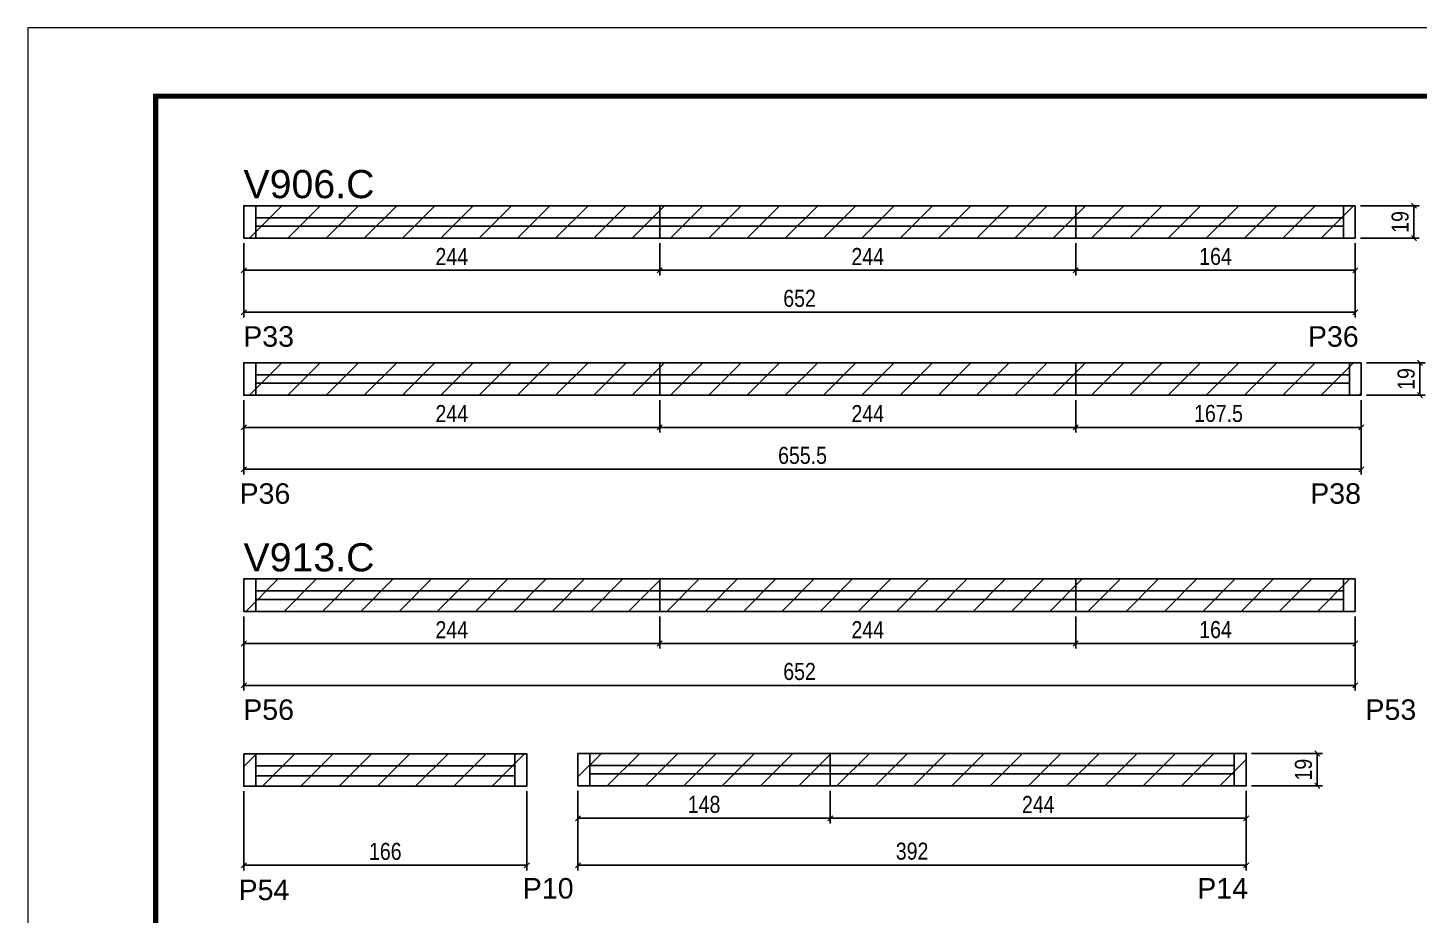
# Model space of a CAD drawing. Extents: x 1959 to 8212, y 239 to 4735.
# Drawn here: x 5142 to 5958, y 3066 to 3587 of the extents above; entities that cross this region are included whole.
import ezdxf

# ---------------------------------------------------------------- set-up
doc = ezdxf.new("R2010")
doc.units = 0
doc.linetypes.add('DASHED', pattern=[0.75, 0.5, -0.25])
for name, color, linetype in [('5', 5, 'Continuous'), ('COTA', 241, 'Continuous'), ('NOMENCLATURA', 7, 'Continuous'), ('Painéis', 200, 'Continuous'), ('SARR_2.2x7', 40, 'Continuous')]:
    doc.layers.add(name, color=color, linetype=linetype)
for name, color, linetype, lineweight in [('Folhas', 255, 'Continuous', 9), ('REAPROVEITAMENTO', 251, 'Continuous', 9), ('SARRAFO DE PRESSAO', 251, 'DASHED', 9)]:
    doc.layers.add(name, color=color, linetype=linetype, lineweight=lineweight)
doc.styles.add('COTA TECNICA', font='techl___.ttf', dxfattribs={"height": 10})
doc.styles.add('COTA TECNICA-50', font='techl___.ttf', dxfattribs={"height": 10})
doc.styles.get("Standard").update_dxf_attribs({"font": 'arial.ttf'})
doc.dimstyles.new('COTA PAINEL-50', dxfattribs={"dimtxt": 10, "dimasz": 3, "dimexe": 3, "dimexo": 3, "dimgap": 3, "dimtad": 1, "dimdec": 1, "dimzin": 12, "dimdsep": 46, "dimtxsty": 'COTA TECNICA-50', "dimblk1": 'OBLIQUE', "dimblk2": 'OBLIQUE', "dimsah": 1, "dimcen": 0.9, "dimclrd": 4, "dimclre": 4, "dimclrt": 240, "dimadec": 1, "dimazin": 3, "dimtfac": 1, "dimtdec": 1, "dimtmove": 0, "dimatfit": 3, "dimfxl": 1, "dimtolj": 1, "dimtzin": 12, "dimarcsym": 0})
doc.dimstyles.new('PAINEL', dxfattribs={"dimtxt": 10, "dimasz": 3, "dimexe": 3, "dimexo": 3, "dimgap": 3, "dimtad": 1, "dimdec": 1, "dimzin": 12, "dimdsep": 46, "dimtxsty": 'COTA TECNICA', "dimblk1": 'OBLIQUE', "dimblk2": 'OBLIQUE', "dimsah": 1, "dimcen": 0.9, "dimclrd": 4, "dimclre": 4, "dimclrt": 240, "dimadec": 1, "dimazin": 3, "dimtfac": 1, "dimtdec": 1, "dimtmove": 0, "dimatfit": 3, "dimfxl": 1, "dimtolj": 1, "dimtzin": 12, "dimarcsym": 0})
pattern_1 = [(45, (42.242, -30.155), (-11.22532, 11.22532), [])]

# ---------------------------------------------------------------- blocks, each defined once
blk = doc.blocks.new('9999999999')
at = {"layer": 'Folhas'}
blk.add_lwpolyline([(98138.98, 34190.21), (99623.98, 34190.21), (99623.98, 35240.21), (98138.98, 35240.21)], close=True, dxfattribs=at)
at = {"layer": 'Folhas', "color": 30, "const_width": 3}
blk.add_lwpolyline([(98213.98, 34230.21), (99583.98, 34230.21), (99583.98, 35200.21), (98213.98, 35200.21)], close=True, dxfattribs=at)
blk = doc.blocks.new('_Oblique')
at = {"color": 0, "linetype": 'ByBlock', "lineweight": -2}
blk.add_line((-0.5, -0.5), (0.5, 0.5), dxfattribs=at)
blk = doc.blocks.new('*D373')
at = {"layer": 'COTA', "color": 4, "linetype": 'ByBlock', "lineweight": -2, "transparency": 16777216}
for p, q in [((5268.95, 3460.36), (5268.95, 3441.51)), ((5512.95, 3460.36), (5512.95, 3441.51)), ((5268.95, 3444.51), (5512.95, 3444.51))]:
    blk.add_line(p, q, dxfattribs=at)
at = {"layer": 'Defpoints', "color": 0, "linetype": 'ByBlock', "transparency": 16777216}
for p in [(5268.95, 3463.36), (5512.95, 3463.36), (5512.95, 3444.51)]:
    blk.add_point(p, dxfattribs=at)
at = {"layer": 'COTA', "color": 4, "linetype": 'ByBlock', "lineweight": -2, "transparency": 16777216, "xscale": 3, "yscale": 3, "zscale": 3, "rotation": 180}
blk.add_blockref('_Oblique', (5268.95, 3444.51), dxfattribs=at)
at = {"layer": 'COTA', "color": 4, "linetype": 'ByBlock', "lineweight": -2, "transparency": 16777216, "xscale": 3, "yscale": 3, "zscale": 3}
blk.add_blockref('_Oblique', (5512.95, 3444.51), dxfattribs=at)
at = {"layer": 'COTA', "color": 240, "linetype": 'ByBlock', "transparency": 16777216, "insert": (5390.95, 3452.58), "char_height": 10, "attachment_point": 5, "style": 'COTA TECNICA-50'}
blk.add_mtext('\\A1;244', dxfattribs=at)
blk = doc.blocks.new('*D374')
at = {"layer": 'COTA', "color": 4, "linetype": 'ByBlock', "lineweight": -2, "transparency": 16777216}
for p, q in [((5512.95, 3460.36), (5512.95, 3441.51)), ((5756.95, 3460.36), (5756.95, 3441.51)), ((5512.95, 3444.51), (5756.95, 3444.51))]:
    blk.add_line(p, q, dxfattribs=at)
at = {"layer": 'Defpoints', "color": 0, "linetype": 'ByBlock', "transparency": 16777216}
for p in [(5512.95, 3463.36), (5756.95, 3463.36), (5756.95, 3444.51)]:
    blk.add_point(p, dxfattribs=at)
at = {"layer": 'COTA', "color": 4, "linetype": 'ByBlock', "lineweight": -2, "transparency": 16777216, "xscale": 3, "yscale": 3, "zscale": 3, "rotation": 180}
blk.add_blockref('_Oblique', (5512.95, 3444.51), dxfattribs=at)
at = {"layer": 'COTA', "color": 4, "linetype": 'ByBlock', "lineweight": -2, "transparency": 16777216, "xscale": 3, "yscale": 3, "zscale": 3}
blk.add_blockref('_Oblique', (5756.95, 3444.51), dxfattribs=at)
at = {"layer": 'COTA', "color": 240, "linetype": 'ByBlock', "transparency": 16777216, "insert": (5634.95, 3452.58), "char_height": 10, "attachment_point": 5, "style": 'COTA TECNICA-50'}
blk.add_mtext('\\A1;244', dxfattribs=at)
blk = doc.blocks.new('*D375')
at = {"layer": 'COTA', "color": 4, "lineweight": -2, "transparency": 16777216}
for p, q in [((5268.95, 3460.36), (5268.95, 3416.93)), ((5920.95, 3460.36), (5920.95, 3416.93)), ((5268.95, 3419.93), (5920.95, 3419.93))]:
    blk.add_line(p, q, dxfattribs=at)
at = {"layer": 'Defpoints', "color": 0, "transparency": 16777216}
for p in [(5268.95, 3463.36), (5920.95, 3463.36), (5920.95, 3419.93)]:
    blk.add_point(p, dxfattribs=at)
at = {"layer": 'COTA', "color": 4, "lineweight": -2, "transparency": 16777216, "xscale": 3, "yscale": 3, "zscale": 3, "rotation": 180}
blk.add_blockref('_Oblique', (5268.95, 3419.93), dxfattribs=at)
at = {"layer": 'COTA', "color": 4, "lineweight": -2, "transparency": 16777216, "xscale": 3, "yscale": 3, "zscale": 3}
blk.add_blockref('_Oblique', (5920.95, 3419.93), dxfattribs=at)
at = {"layer": 'COTA', "color": 240, "transparency": 16777216, "insert": (5594.95, 3428.04), "char_height": 10, "attachment_point": 5, "style": 'COTA TECNICA'}
blk.add_mtext('\\A1;652', dxfattribs=at)
blk = doc.blocks.new('*D376')
at = {"layer": 'COTA', "color": 4, "lineweight": -2, "transparency": 16777216}
for p, q in [((5756.95, 3460.36), (5756.95, 3441.51)), ((5920.95, 3460.36), (5920.95, 3441.51)), ((5756.95, 3444.51), (5920.95, 3444.51))]:
    blk.add_line(p, q, dxfattribs=at)
at = {"layer": 'Defpoints', "color": 0, "transparency": 16777216}
for p in [(5756.95, 3463.36), (5920.95, 3463.36), (5920.95, 3444.51)]:
    blk.add_point(p, dxfattribs=at)
at = {"layer": 'COTA', "color": 4, "lineweight": -2, "transparency": 16777216, "xscale": 3, "yscale": 3, "zscale": 3, "rotation": 180}
blk.add_blockref('_Oblique', (5756.95, 3444.51), dxfattribs=at)
at = {"layer": 'COTA', "color": 4, "lineweight": -2, "transparency": 16777216, "xscale": 3, "yscale": 3, "zscale": 3}
blk.add_blockref('_Oblique', (5920.95, 3444.51), dxfattribs=at)
at = {"layer": 'COTA', "color": 240, "transparency": 16777216, "insert": (5838.95, 3452.61), "char_height": 10, "attachment_point": 5, "style": 'COTA TECNICA'}
blk.add_mtext('\\A1;164', dxfattribs=at)
blk = doc.blocks.new('*D377')
at = {"layer": 'COTA', "color": 4, "lineweight": -2, "transparency": 16777216}
for p, q in [((5923.95, 3482.36), (5958.35, 3482.36)), ((5955.35, 3463.36), (5955.35, 3482.36)), ((5923.95, 3463.36), (5958.35, 3463.36))]:
    blk.add_line(p, q, dxfattribs=at)
at = {"layer": 'Defpoints', "color": 0, "transparency": 16777216}
for p in [(5920.95, 3482.36), (5955.35, 3482.36), (5920.95, 3463.36)]:
    blk.add_point(p, dxfattribs=at)
at = {"layer": 'COTA', "color": 4, "lineweight": -2, "transparency": 16777216, "xscale": 3, "yscale": 3, "zscale": 3}
for p, rotation in [((5955.35, 3482.36), 90), ((5955.35, 3463.36), 270)]:
    blk.add_blockref('_Oblique', p, dxfattribs=dict(at, rotation=rotation))
at = {"layer": 'COTA', "color": 240, "transparency": 16777216, "insert": (5947.26, 3472.86), "char_height": 10, "attachment_point": 5, "rotation": 90, "style": 'COTA TECNICA'}
blk.add_mtext('\\A1;19', dxfattribs=at)
blk = doc.blocks.new('*D378')
at = {"layer": 'COTA', "color": 4, "linetype": 'ByBlock', "lineweight": -2, "transparency": 16777216}
for p, q in [((5268.95, 3368.29), (5268.95, 3349.44)), ((5512.95, 3368.29), (5512.95, 3349.44)), ((5268.95, 3352.44), (5512.95, 3352.44))]:
    blk.add_line(p, q, dxfattribs=at)
at = {"layer": 'Defpoints', "color": 0, "linetype": 'ByBlock', "transparency": 16777216}
for p in [(5268.95, 3371.29), (5512.95, 3371.29), (5512.95, 3352.44)]:
    blk.add_point(p, dxfattribs=at)
at = {"layer": 'COTA', "color": 4, "linetype": 'ByBlock', "lineweight": -2, "transparency": 16777216, "xscale": 3, "yscale": 3, "zscale": 3, "rotation": 180}
blk.add_blockref('_Oblique', (5268.95, 3352.44), dxfattribs=at)
at = {"layer": 'COTA', "color": 4, "linetype": 'ByBlock', "lineweight": -2, "transparency": 16777216, "xscale": 3, "yscale": 3, "zscale": 3}
blk.add_blockref('_Oblique', (5512.95, 3352.44), dxfattribs=at)
at = {"layer": 'COTA', "color": 240, "linetype": 'ByBlock', "transparency": 16777216, "insert": (5390.95, 3360.52), "char_height": 10, "attachment_point": 5, "style": 'COTA TECNICA-50'}
blk.add_mtext('\\A1;244', dxfattribs=at)
blk = doc.blocks.new('*D379')
at = {"layer": 'COTA', "color": 4, "linetype": 'ByBlock', "lineweight": -2, "transparency": 16777216}
for p, q in [((5512.95, 3368.29), (5512.95, 3349.44)), ((5756.95, 3368.29), (5756.95, 3349.44)), ((5512.95, 3352.44), (5756.95, 3352.44))]:
    blk.add_line(p, q, dxfattribs=at)
at = {"layer": 'Defpoints', "color": 0, "linetype": 'ByBlock', "transparency": 16777216}
for p in [(5512.95, 3371.29), (5756.95, 3371.29), (5756.95, 3352.44)]:
    blk.add_point(p, dxfattribs=at)
at = {"layer": 'COTA', "color": 4, "linetype": 'ByBlock', "lineweight": -2, "transparency": 16777216, "xscale": 3, "yscale": 3, "zscale": 3, "rotation": 180}
blk.add_blockref('_Oblique', (5512.95, 3352.44), dxfattribs=at)
at = {"layer": 'COTA', "color": 4, "linetype": 'ByBlock', "lineweight": -2, "transparency": 16777216, "xscale": 3, "yscale": 3, "zscale": 3}
blk.add_blockref('_Oblique', (5756.95, 3352.44), dxfattribs=at)
at = {"layer": 'COTA', "color": 240, "linetype": 'ByBlock', "transparency": 16777216, "insert": (5634.95, 3360.52), "char_height": 10, "attachment_point": 5, "style": 'COTA TECNICA-50'}
blk.add_mtext('\\A1;244', dxfattribs=at)
blk = doc.blocks.new('*D380')
at = {"layer": 'COTA', "color": 4, "lineweight": -2, "transparency": 16777216}
for p, q in [((5268.95, 3368.29), (5268.95, 3324.86)), ((5924.45, 3368.29), (5924.45, 3324.86)), ((5268.95, 3327.86), (5924.45, 3327.86))]:
    blk.add_line(p, q, dxfattribs=at)
at = {"layer": 'Defpoints', "color": 0, "transparency": 16777216}
for p in [(5268.95, 3371.29), (5924.45, 3371.29), (5924.45, 3327.86)]:
    blk.add_point(p, dxfattribs=at)
at = {"layer": 'COTA', "color": 4, "lineweight": -2, "transparency": 16777216, "xscale": 3, "yscale": 3, "zscale": 3, "rotation": 180}
blk.add_blockref('_Oblique', (5268.95, 3327.86), dxfattribs=at)
at = {"layer": 'COTA', "color": 4, "lineweight": -2, "transparency": 16777216, "xscale": 3, "yscale": 3, "zscale": 3}
blk.add_blockref('_Oblique', (5924.45, 3327.86), dxfattribs=at)
at = {"layer": 'COTA', "color": 240, "transparency": 16777216, "insert": (5596.7, 3335.97), "char_height": 10, "attachment_point": 5, "style": 'COTA TECNICA'}
blk.add_mtext('\\A1;655.5', dxfattribs=at)
blk = doc.blocks.new('*D381')
at = {"layer": 'COTA', "color": 4, "lineweight": -2, "transparency": 16777216}
for p, q in [((5756.95, 3368.29), (5756.95, 3349.44)), ((5924.45, 3368.29), (5924.45, 3349.44)), ((5756.95, 3352.44), (5924.45, 3352.44))]:
    blk.add_line(p, q, dxfattribs=at)
at = {"layer": 'Defpoints', "color": 0, "transparency": 16777216}
for p in [(5756.95, 3371.29), (5924.45, 3371.29), (5924.45, 3352.44)]:
    blk.add_point(p, dxfattribs=at)
at = {"layer": 'COTA', "color": 4, "lineweight": -2, "transparency": 16777216, "xscale": 3, "yscale": 3, "zscale": 3, "rotation": 180}
blk.add_blockref('_Oblique', (5756.95, 3352.44), dxfattribs=at)
at = {"layer": 'COTA', "color": 4, "lineweight": -2, "transparency": 16777216, "xscale": 3, "yscale": 3, "zscale": 3}
blk.add_blockref('_Oblique', (5924.45, 3352.44), dxfattribs=at)
at = {"layer": 'COTA', "color": 240, "transparency": 16777216, "insert": (5840.7, 3360.55), "char_height": 10, "attachment_point": 5, "style": 'COTA TECNICA'}
blk.add_mtext('\\A1;167.5', dxfattribs=at)
blk = doc.blocks.new('*D382')
at = {"layer": 'COTA', "color": 4, "lineweight": -2, "transparency": 16777216}
for p, q in [((5927.45, 3390.29), (5961.85, 3390.29)), ((5958.85, 3371.29), (5958.85, 3390.29)), ((5927.45, 3371.29), (5961.85, 3371.29))]:
    blk.add_line(p, q, dxfattribs=at)
at = {"layer": 'Defpoints', "color": 0, "transparency": 16777216}
for p in [(5924.45, 3390.29), (5958.85, 3390.29), (5924.45, 3371.29)]:
    blk.add_point(p, dxfattribs=at)
at = {"layer": 'COTA', "color": 4, "lineweight": -2, "transparency": 16777216, "xscale": 3, "yscale": 3, "zscale": 3}
for p, rotation in [((5958.85, 3390.29), 90), ((5958.85, 3371.29), 270)]:
    blk.add_blockref('_Oblique', p, dxfattribs=dict(at, rotation=rotation))
at = {"layer": 'COTA', "color": 240, "transparency": 16777216, "insert": (5950.76, 3380.79), "char_height": 10, "attachment_point": 5, "rotation": 90, "style": 'COTA TECNICA'}
blk.add_mtext('\\A1;19', dxfattribs=at)
blk = doc.blocks.new('*D397')
at = {"layer": 'COTA', "color": 4, "linetype": 'ByBlock', "lineweight": -2, "transparency": 16777216}
for p, q in [((5268.95, 3241.59), (5268.95, 3222.75)), ((5512.95, 3241.59), (5512.95, 3222.75)), ((5268.95, 3225.75), (5512.95, 3225.75))]:
    blk.add_line(p, q, dxfattribs=at)
at = {"layer": 'Defpoints', "color": 0, "linetype": 'ByBlock', "transparency": 16777216}
for p in [(5268.95, 3244.59), (5512.95, 3244.59), (5512.95, 3225.75)]:
    blk.add_point(p, dxfattribs=at)
at = {"layer": 'COTA', "color": 4, "linetype": 'ByBlock', "lineweight": -2, "transparency": 16777216, "xscale": 3, "yscale": 3, "zscale": 3, "rotation": 180}
blk.add_blockref('_Oblique', (5268.95, 3225.75), dxfattribs=at)
at = {"layer": 'COTA', "color": 4, "linetype": 'ByBlock', "lineweight": -2, "transparency": 16777216, "xscale": 3, "yscale": 3, "zscale": 3}
blk.add_blockref('_Oblique', (5512.95, 3225.75), dxfattribs=at)
at = {"layer": 'COTA', "color": 240, "linetype": 'ByBlock', "transparency": 16777216, "insert": (5390.95, 3233.82), "char_height": 10, "attachment_point": 5, "style": 'COTA TECNICA-50'}
blk.add_mtext('\\A1;244', dxfattribs=at)
blk = doc.blocks.new('*D398')
at = {"layer": 'COTA', "color": 4, "linetype": 'ByBlock', "lineweight": -2, "transparency": 16777216}
for p, q in [((5512.95, 3241.59), (5512.95, 3222.75)), ((5756.95, 3241.59), (5756.95, 3222.75)), ((5512.95, 3225.75), (5756.95, 3225.75))]:
    blk.add_line(p, q, dxfattribs=at)
at = {"layer": 'Defpoints', "color": 0, "linetype": 'ByBlock', "transparency": 16777216}
for p in [(5512.95, 3244.59), (5756.95, 3244.59), (5756.95, 3225.75)]:
    blk.add_point(p, dxfattribs=at)
at = {"layer": 'COTA', "color": 4, "linetype": 'ByBlock', "lineweight": -2, "transparency": 16777216, "xscale": 3, "yscale": 3, "zscale": 3, "rotation": 180}
blk.add_blockref('_Oblique', (5512.95, 3225.75), dxfattribs=at)
at = {"layer": 'COTA', "color": 4, "linetype": 'ByBlock', "lineweight": -2, "transparency": 16777216, "xscale": 3, "yscale": 3, "zscale": 3}
blk.add_blockref('_Oblique', (5756.95, 3225.75), dxfattribs=at)
at = {"layer": 'COTA', "color": 240, "linetype": 'ByBlock', "transparency": 16777216, "insert": (5634.95, 3233.82), "char_height": 10, "attachment_point": 5, "style": 'COTA TECNICA-50'}
blk.add_mtext('\\A1;244', dxfattribs=at)
blk = doc.blocks.new('*D399')
at = {"layer": 'COTA', "color": 4, "lineweight": -2, "transparency": 16777216}
for p, q in [((5268.95, 3241.59), (5268.95, 3198.17)), ((5920.95, 3241.59), (5920.95, 3198.17)), ((5268.95, 3201.17), (5920.95, 3201.17))]:
    blk.add_line(p, q, dxfattribs=at)
at = {"layer": 'Defpoints', "color": 0, "transparency": 16777216}
for p in [(5268.95, 3244.59), (5920.95, 3244.59), (5920.95, 3201.17)]:
    blk.add_point(p, dxfattribs=at)
at = {"layer": 'COTA', "color": 4, "lineweight": -2, "transparency": 16777216, "xscale": 3, "yscale": 3, "zscale": 3, "rotation": 180}
blk.add_blockref('_Oblique', (5268.95, 3201.17), dxfattribs=at)
at = {"layer": 'COTA', "color": 4, "lineweight": -2, "transparency": 16777216, "xscale": 3, "yscale": 3, "zscale": 3}
blk.add_blockref('_Oblique', (5920.95, 3201.17), dxfattribs=at)
at = {"layer": 'COTA', "color": 240, "transparency": 16777216, "insert": (5594.95, 3209.28), "char_height": 10, "attachment_point": 5, "style": 'COTA TECNICA'}
blk.add_mtext('\\A1;652', dxfattribs=at)
blk = doc.blocks.new('*D412')
at = {"layer": 'COTA', "color": 4, "lineweight": -2, "transparency": 16777216}
for p, q in [((5756.95, 3241.59), (5756.95, 3222.75)), ((5920.95, 3241.59), (5920.95, 3222.75)), ((5756.95, 3225.75), (5920.95, 3225.75))]:
    blk.add_line(p, q, dxfattribs=at)
at = {"layer": 'Defpoints', "color": 0, "transparency": 16777216}
for p in [(5756.95, 3244.59), (5920.95, 3244.59), (5920.95, 3225.75)]:
    blk.add_point(p, dxfattribs=at)
at = {"layer": 'COTA', "color": 4, "lineweight": -2, "transparency": 16777216, "xscale": 3, "yscale": 3, "zscale": 3, "rotation": 180}
blk.add_blockref('_Oblique', (5756.95, 3225.75), dxfattribs=at)
at = {"layer": 'COTA', "color": 4, "lineweight": -2, "transparency": 16777216, "xscale": 3, "yscale": 3, "zscale": 3}
blk.add_blockref('_Oblique', (5920.95, 3225.75), dxfattribs=at)
at = {"layer": 'COTA', "color": 240, "transparency": 16777216, "insert": (5838.95, 3233.85), "char_height": 10, "attachment_point": 5, "style": 'COTA TECNICA'}
blk.add_mtext('\\A1;164', dxfattribs=at)
blk = doc.blocks.new('*D415')
at = {"layer": 'COTA', "color": 4, "linetype": 'ByBlock', "lineweight": -2, "transparency": 16777216}
for p, q in [((5268.95, 3139.08), (5268.95, 3092.71)), ((5434.95, 3139.08), (5434.95, 3092.71)), ((5268.95, 3095.71), (5434.95, 3095.71))]:
    blk.add_line(p, q, dxfattribs=at)
at = {"layer": 'Defpoints', "color": 0, "linetype": 'ByBlock', "transparency": 16777216}
for p in [(5268.95, 3142.08), (5434.95, 3142.08), (5434.95, 3095.71)]:
    blk.add_point(p, dxfattribs=at)
at = {"layer": 'COTA', "color": 4, "linetype": 'ByBlock', "lineweight": -2, "transparency": 16777216, "xscale": 3, "yscale": 3, "zscale": 3, "rotation": 180}
blk.add_blockref('_Oblique', (5268.95, 3095.71), dxfattribs=at)
at = {"layer": 'COTA', "color": 4, "linetype": 'ByBlock', "lineweight": -2, "transparency": 16777216, "xscale": 3, "yscale": 3, "zscale": 3}
blk.add_blockref('_Oblique', (5434.95, 3095.71), dxfattribs=at)
at = {"layer": 'COTA', "color": 240, "linetype": 'ByBlock', "transparency": 16777216, "insert": (5351.95, 3103.81), "char_height": 10, "attachment_point": 5, "style": 'COTA TECNICA-50'}
blk.add_mtext('\\A1;166', dxfattribs=at)
blk = doc.blocks.new('*D402')
at = {"layer": 'COTA', "color": 4, "linetype": 'ByBlock', "lineweight": -2, "transparency": 16777216}
for p, q in [((5464.95, 3139.28), (5464.95, 3120.29)), ((5612.95, 3139.28), (5612.95, 3120.29)), ((5464.95, 3123.29), (5612.95, 3123.29))]:
    blk.add_line(p, q, dxfattribs=at)
at = {"layer": 'Defpoints', "color": 0, "linetype": 'ByBlock', "transparency": 16777216}
for p in [(5464.95, 3142.28), (5612.95, 3142.28), (5612.95, 3123.29)]:
    blk.add_point(p, dxfattribs=at)
at = {"layer": 'COTA', "color": 4, "linetype": 'ByBlock', "lineweight": -2, "transparency": 16777216, "xscale": 3, "yscale": 3, "zscale": 3, "rotation": 180}
blk.add_blockref('_Oblique', (5464.95, 3123.29), dxfattribs=at)
at = {"layer": 'COTA', "color": 4, "linetype": 'ByBlock', "lineweight": -2, "transparency": 16777216, "xscale": 3, "yscale": 3, "zscale": 3}
blk.add_blockref('_Oblique', (5612.95, 3123.29), dxfattribs=at)
at = {"layer": 'COTA', "color": 240, "linetype": 'ByBlock', "transparency": 16777216, "insert": (5538.95, 3131.38), "char_height": 10, "attachment_point": 5, "style": 'COTA TECNICA-50'}
blk.add_mtext('\\A1;148', dxfattribs=at)
blk = doc.blocks.new('*D403')
at = {"layer": 'COTA', "color": 4, "linetype": 'ByBlock', "lineweight": -2, "transparency": 16777216}
for p, q in [((5612.95, 3139.28), (5612.95, 3120.29)), ((5856.95, 3139.28), (5856.95, 3120.29)), ((5612.95, 3123.29), (5856.95, 3123.29))]:
    blk.add_line(p, q, dxfattribs=at)
at = {"layer": 'Defpoints', "color": 0, "linetype": 'ByBlock', "transparency": 16777216}
for p in [(5612.95, 3142.28), (5856.95, 3142.28), (5856.95, 3123.29)]:
    blk.add_point(p, dxfattribs=at)
at = {"layer": 'COTA', "color": 4, "linetype": 'ByBlock', "lineweight": -2, "transparency": 16777216, "xscale": 3, "yscale": 3, "zscale": 3, "rotation": 180}
blk.add_blockref('_Oblique', (5612.95, 3123.29), dxfattribs=at)
at = {"layer": 'COTA', "color": 4, "linetype": 'ByBlock', "lineweight": -2, "transparency": 16777216, "xscale": 3, "yscale": 3, "zscale": 3}
blk.add_blockref('_Oblique', (5856.95, 3123.29), dxfattribs=at)
at = {"layer": 'COTA', "color": 240, "linetype": 'ByBlock', "transparency": 16777216, "insert": (5734.95, 3131.36), "char_height": 10, "attachment_point": 5, "style": 'COTA TECNICA-50'}
blk.add_mtext('\\A1;244', dxfattribs=at)
blk = doc.blocks.new('*D416')
at = {"layer": 'COTA', "color": 4, "lineweight": -2, "transparency": 16777216}
for p, q in [((5859.95, 3161.28), (5901.63, 3161.28)), ((5898.63, 3161.28), (5898.63, 3142.28)), ((5859.95, 3142.28), (5901.63, 3142.28))]:
    blk.add_line(p, q, dxfattribs=at)
at = {"layer": 'Defpoints', "color": 0, "transparency": 16777216}
for p in [(5856.95, 3161.28), (5856.95, 3142.28), (5898.63, 3142.28)]:
    blk.add_point(p, dxfattribs=at)
at = {"layer": 'COTA', "color": 4, "lineweight": -2, "transparency": 16777216, "xscale": 3, "yscale": 3, "zscale": 3}
for p, rotation in [((5898.63, 3161.28), 90), ((5898.63, 3142.28), 270)]:
    blk.add_blockref('_Oblique', p, dxfattribs=dict(at, rotation=rotation))
at = {"layer": 'COTA', "color": 240, "transparency": 16777216, "insert": (5890.54, 3151.78), "char_height": 10, "attachment_point": 5, "rotation": 90, "style": 'COTA TECNICA'}
blk.add_mtext('\\A1;19', dxfattribs=at)
blk = doc.blocks.new('*D421')
at = {"layer": 'COTA', "color": 4, "lineweight": -2, "transparency": 16777216}
for p, q in [((5464.95, 3139.28), (5464.95, 3092.71)), ((5856.95, 3139.28), (5856.95, 3092.71)), ((5856.95, 3095.71), (5464.95, 3095.71))]:
    blk.add_line(p, q, dxfattribs=at)
at = {"layer": 'Defpoints', "color": 0, "transparency": 16777216}
for p in [(5464.95, 3142.28), (5856.95, 3142.28), (5464.95, 3095.71)]:
    blk.add_point(p, dxfattribs=at)
at = {"layer": 'COTA', "color": 4, "lineweight": -2, "transparency": 16777216, "xscale": 3, "yscale": 3, "zscale": 3, "rotation": 180}
blk.add_blockref('_Oblique', (5464.95, 3095.71), dxfattribs=at)
at = {"layer": 'COTA', "color": 4, "lineweight": -2, "transparency": 16777216, "xscale": 3, "yscale": 3, "zscale": 3}
blk.add_blockref('_Oblique', (5856.95, 3095.71), dxfattribs=at)
at = {"layer": 'COTA', "color": 240, "transparency": 16777216, "insert": (5660.95, 3103.95), "char_height": 10, "attachment_point": 5, "style": 'COTA TECNICA'}
blk.add_mtext('\\A1;392', dxfattribs=at)

msp = doc.modelspace()

# ---------------------------------------------------------------- hatches: boundary and pattern name
at = {"layer": 'REAPROVEITAMENTO'}
h = msp.add_hatch(dxfattribs=at)
h.set_pattern_fill('ANSI31', color=256, scale=5, style=0)
h.set_pattern_definition([(45, (1583.652, 380.906), (-11.22532, 11.22532), [])])
h.paths.add_polyline_path([(5512.95, 3482.36), (5268.95, 3482.36), (5268.95, 3463.36), (5512.95, 3463.36)])
h.paths.add_polyline_path([(5756.95, 3482.36), (5512.95, 3482.36), (5512.95, 3463.36), (5756.95, 3463.36)])
h.paths.add_polyline_path([(5920.95, 3482.36), (5756.95, 3482.36), (5756.95, 3463.36), (5920.95, 3463.36)])
h = msp.add_hatch(dxfattribs=at)
h.set_pattern_fill('ANSI31', color=256, scale=5, style=0)
h.set_pattern_definition([(45, (1583.652, 288.838), (-11.22532, 11.22532), [])])
h.paths.add_polyline_path([(5512.95, 3390.29), (5268.95, 3390.29), (5268.95, 3371.29), (5512.95, 3371.29)])
h.paths.add_polyline_path([(5756.95, 3390.29), (5512.95, 3390.29), (5512.95, 3371.29), (5756.95, 3371.29)])
h.paths.add_polyline_path([(5924.45, 3390.29), (5756.95, 3390.29), (5756.95, 3371.29), (5924.45, 3371.29)])
h = msp.add_hatch(dxfattribs=at)
h.set_pattern_fill('ANSI31', color=256, scale=5, style=0)
h.set_pattern_definition(pattern_1)
h.paths.add_polyline_path([(5512.95, 3263.59), (5268.95, 3263.59), (5268.95, 3244.59), (5512.95, 3244.59)])
h.paths.add_polyline_path([(5756.95, 3263.59), (5512.95, 3263.59), (5512.95, 3244.59), (5756.95, 3244.59)])
h.paths.add_polyline_path([(5920.95, 3263.59), (5756.95, 3263.59), (5756.95, 3244.59), (5920.95, 3244.59)])
h = msp.add_hatch(dxfattribs=at)
h.set_pattern_fill('ANSI31', color=256, scale=5, style=0)
h.set_pattern_definition(pattern_1)
h.paths.add_polyline_path([(5434.95, 3161.08), (5268.95, 3161.08), (5268.95, 3142.08), (5434.95, 3142.08)])
h.paths.add_polyline_path([(5612.95, 3161.28), (5464.95, 3161.28), (5464.95, 3142.28), (5612.95, 3142.28)])
h.paths.add_polyline_path([(5856.95, 3161.28), (5612.95, 3161.28), (5612.95, 3142.28), (5856.95, 3142.28)])

# ---------------------------------------------------------------- linework, layer by layer
at = {"layer": 'Painéis'}
for p, q in [((5512.95, 3482.36), (5920.95, 3482.36)), ((5512.95, 3463.36), (5512.95, 3482.36)), ((5756.95, 3463.36), (5756.95, 3482.36)), ((5920.95, 3482.36), (5920.95, 3463.36)), ((5920.95, 3463.36), (5512.95, 3463.36)), ((5512.95, 3390.29), (5924.45, 3390.29)), ((5512.95, 3371.29), (5512.95, 3390.29)), ((5756.95, 3371.29), (5756.95, 3390.29)), ((5924.45, 3390.29), (5924.45, 3371.29)), ((5924.45, 3371.29), (5512.95, 3371.29)), ((5512.95, 3263.59), (5920.95, 3263.59)), ((5512.95, 3244.59), (5512.95, 3263.59)), ((5756.95, 3244.59), (5756.95, 3263.59)), ((5920.95, 3263.59), (5920.95, 3244.59)), ((5920.95, 3244.59), (5512.95, 3244.59))]:
    msp.add_line(p, q, dxfattribs=at)
at = {"layer": 'Painéis', "linetype": 'ByBlock'}
msp.add_line((5612.95, 3142.28), (5612.95, 3161.28), dxfattribs=at)
at = {"layer": 'Painéis'}
for points in [[(5512.95, 3463.36), (5268.95, 3463.36), (5268.95, 3482.36), (5512.95, 3482.36)], [(5512.95, 3371.29), (5268.95, 3371.29), (5268.95, 3390.29), (5512.95, 3390.29)], [(5512.95, 3244.59), (5268.95, 3244.59), (5268.95, 3263.59), (5512.95, 3263.59)]]:
    msp.add_lwpolyline(points, close=True, dxfattribs=at)
at = {"layer": 'Painéis', "linetype": 'ByBlock'}
for points in [[(5268.95, 3161.08), (5268.95, 3142.08), (5434.95, 3142.08), (5434.95, 3161.08)], [(5464.95, 3161.28), (5856.95, 3161.28), (5856.95, 3142.28), (5464.95, 3142.28)]]:
    msp.add_lwpolyline(points, close=True, dxfattribs=at)
at = {"layer": 'SARR_2.2x7', "linetype": 'Continuous'}
for p, q in [((5275.95, 3482.36), (5275.95, 3463.36)), ((5913.95, 3482.36), (5913.95, 3463.36)), ((5512.95, 3475.36), (5275.95, 3475.36)), ((5275.95, 3470.36), (5512.95, 3470.36)), ((5756.95, 3475.36), (5512.95, 3475.36)), ((5512.95, 3470.36), (5756.95, 3470.36)), ((5913.95, 3475.36), (5756.95, 3475.36)), ((5756.95, 3470.36), (5913.95, 3470.36)), ((5275.95, 3390.29), (5275.95, 3371.29)), ((5917.45, 3390.29), (5917.45, 3371.29)), ((5512.95, 3383.29), (5275.95, 3383.29)), ((5756.95, 3383.29), (5512.95, 3383.29)), ((5917.45, 3383.29), (5756.95, 3383.29)), ((5275.95, 3378.29), (5512.95, 3378.29)), ((5512.95, 3378.29), (5756.95, 3378.29)), ((5756.95, 3378.29), (5917.45, 3378.29)), ((5275.95, 3263.59), (5275.95, 3244.59)), ((5512.95, 3256.59), (5275.95, 3256.59)), ((5756.95, 3256.59), (5512.95, 3256.59)), ((5913.95, 3256.59), (5756.95, 3256.59)), ((5913.95, 3263.59), (5913.95, 3244.59)), ((5275.95, 3251.59), (5512.95, 3251.59)), ((5512.95, 3251.59), (5756.95, 3251.59)), ((5756.95, 3251.59), (5913.95, 3251.59)), ((5275.95, 3161.08), (5275.95, 3142.08)), ((5427.95, 3161.08), (5427.95, 3142.08)), ((5471.95, 3161.28), (5471.95, 3142.28)), ((5849.95, 3161.28), (5849.95, 3142.28)), ((5275.95, 3154.08), (5427.95, 3154.08)), ((5612.95, 3154.28), (5471.95, 3154.28)), ((5849.95, 3154.28), (5612.95, 3154.28)), ((5275.95, 3148.08), (5427.95, 3148.08)), ((5471.95, 3149.28), (5612.95, 3149.28)), ((5612.95, 3149.28), (5849.95, 3149.28))]:
    msp.add_line(p, q, dxfattribs=at)

# ---------------------------------------------------------------- block references
at = {"layer": 'SARRAFO DE PRESSAO', "color": 6, "linetype": 'ByBlock'}
msp.add_blockref('9999999999', (-92996.71, -31653.56), dxfattribs=at)

# ---------------------------------------------------------------- texts
at = {"layer": '5', "linetype": 'Continuous'}
for s, rotation, p in [('P33', 359.99996, (5268.58, 3399.73)), ('P36', 359.99996, (5893.12, 3399.73)), ('P36', 0.00004, (5266.43, 3307.66)), ('P38', 0.00004, (5894.46, 3307.66)), ('P56', 359.99996, (5268.58, 3180.97)), ('P53', 0.00004, (5926.87, 3180.97)), ('P54', 359.99996, (5265.86, 3075.29)), ('P10', 359.99996, (5432.58, 3076.24)), ('P14', 359.99996, (5828.21, 3076.24))]:
    msp.add_text(s, height=12, rotation=rotation, dxfattribs=at).set_placement(p)
at = {"layer": 'NOMENCLATURA', "linetype": 'Continuous'}
for s, p in [('V906.C', (5268.75, 3486.79)), ('V913.C', (5268.75, 3268.03))]:
    msp.add_text(s, height=16.5, dxfattribs=at).set_placement(p)

# ---------------------------------------------------------------- dimensions: what is measured, and where the dimension line sits
at = {"layer": 'COTA'}
for base, p1, p2, picture, middle in [((5955.35, 3482.36), (5920.95, 3463.36), (5920.95, 3482.36), '*D377', (5947.26, 3472.86)), ((5958.85, 3390.29), (5924.45, 3371.29), (5924.45, 3390.29), '*D382', (5950.76, 3380.79)), ((5898.63, 3142.28), (5856.95, 3161.28), (5856.95, 3142.28), '*D416', (5890.54, 3151.78))]:
    dim = msp.add_linear_dim(base=base, p1=p1, p2=p2, angle=90, dimstyle='PAINEL', dxfattribs=at)
    dim.commit()
    dim.dimension.update_dxf_attribs({"geometry": picture, "text_midpoint": middle})
at = {"layer": 'COTA', "color": 1, "linetype": 'ByBlock'}
for base, p1, p2, picture, middle in [((5512.95, 3444.51), (5268.95, 3463.36), (5512.95, 3463.36), '*D373', (5390.95, 3452.58)), ((5756.95, 3444.51), (5512.95, 3463.36), (5756.95, 3463.36), '*D374', (5634.95, 3452.58)), ((5512.95, 3352.44), (5268.95, 3371.29), (5512.95, 3371.29), '*D378', (5390.95, 3360.52)), ((5756.95, 3352.44), (5512.95, 3371.29), (5756.95, 3371.29), '*D379', (5634.95, 3360.52)), ((5512.95, 3225.75), (5268.95, 3244.59), (5512.95, 3244.59), '*D397', (5390.95, 3233.82)), ((5756.95, 3225.75), (5512.95, 3244.59), (5756.95, 3244.59), '*D398', (5634.95, 3233.82)), ((5612.95, 3123.29), (5464.95, 3142.28), (5612.95, 3142.28), '*D402', (5538.95, 3131.38)), ((5856.95, 3123.29), (5612.95, 3142.28), (5856.95, 3142.28), '*D403', (5734.95, 3131.36)), ((5434.95, 3095.71), (5268.95, 3142.08), (5434.95, 3142.08), '*D415', (5351.95, 3103.81))]:
    dim = msp.add_linear_dim(base=base, p1=p1, p2=p2, dimstyle='COTA PAINEL-50', override={"dimarcsym": 1}, dxfattribs=at)
    dim.commit()
    dim.dimension.update_dxf_attribs({"geometry": picture, "text_midpoint": middle})
at = {"layer": 'COTA'}
for base, p1, p2, picture, middle in [((5920.95, 3419.93), (5268.95, 3463.36), (5920.95, 3463.36), '*D375', (5594.95, 3428.04)), ((5920.95, 3444.51), (5756.95, 3463.36), (5920.95, 3463.36), '*D376', (5838.95, 3452.61)), ((5924.45, 3327.86), (5268.95, 3371.29), (5924.45, 3371.29), '*D380', (5596.7, 3335.97)), ((5924.45, 3352.44), (5756.95, 3371.29), (5924.45, 3371.29), '*D381', (5840.7, 3360.55)), ((5920.95, 3201.17), (5268.95, 3244.59), (5920.95, 3244.59), '*D399', (5594.95, 3209.28)), ((5920.95, 3225.75), (5756.95, 3244.59), (5920.95, 3244.59), '*D412', (5838.95, 3233.85)), ((5464.95, 3095.71), (5856.95, 3142.28), (5464.95, 3142.28), '*D421', (5660.95, 3103.95))]:
    dim = msp.add_linear_dim(base=base, p1=p1, p2=p2, dimstyle='PAINEL', dxfattribs=at)
    dim.commit()
    dim.dimension.update_dxf_attribs({"geometry": picture, "text_midpoint": middle})

doc.saveas('drawing.dxf')
